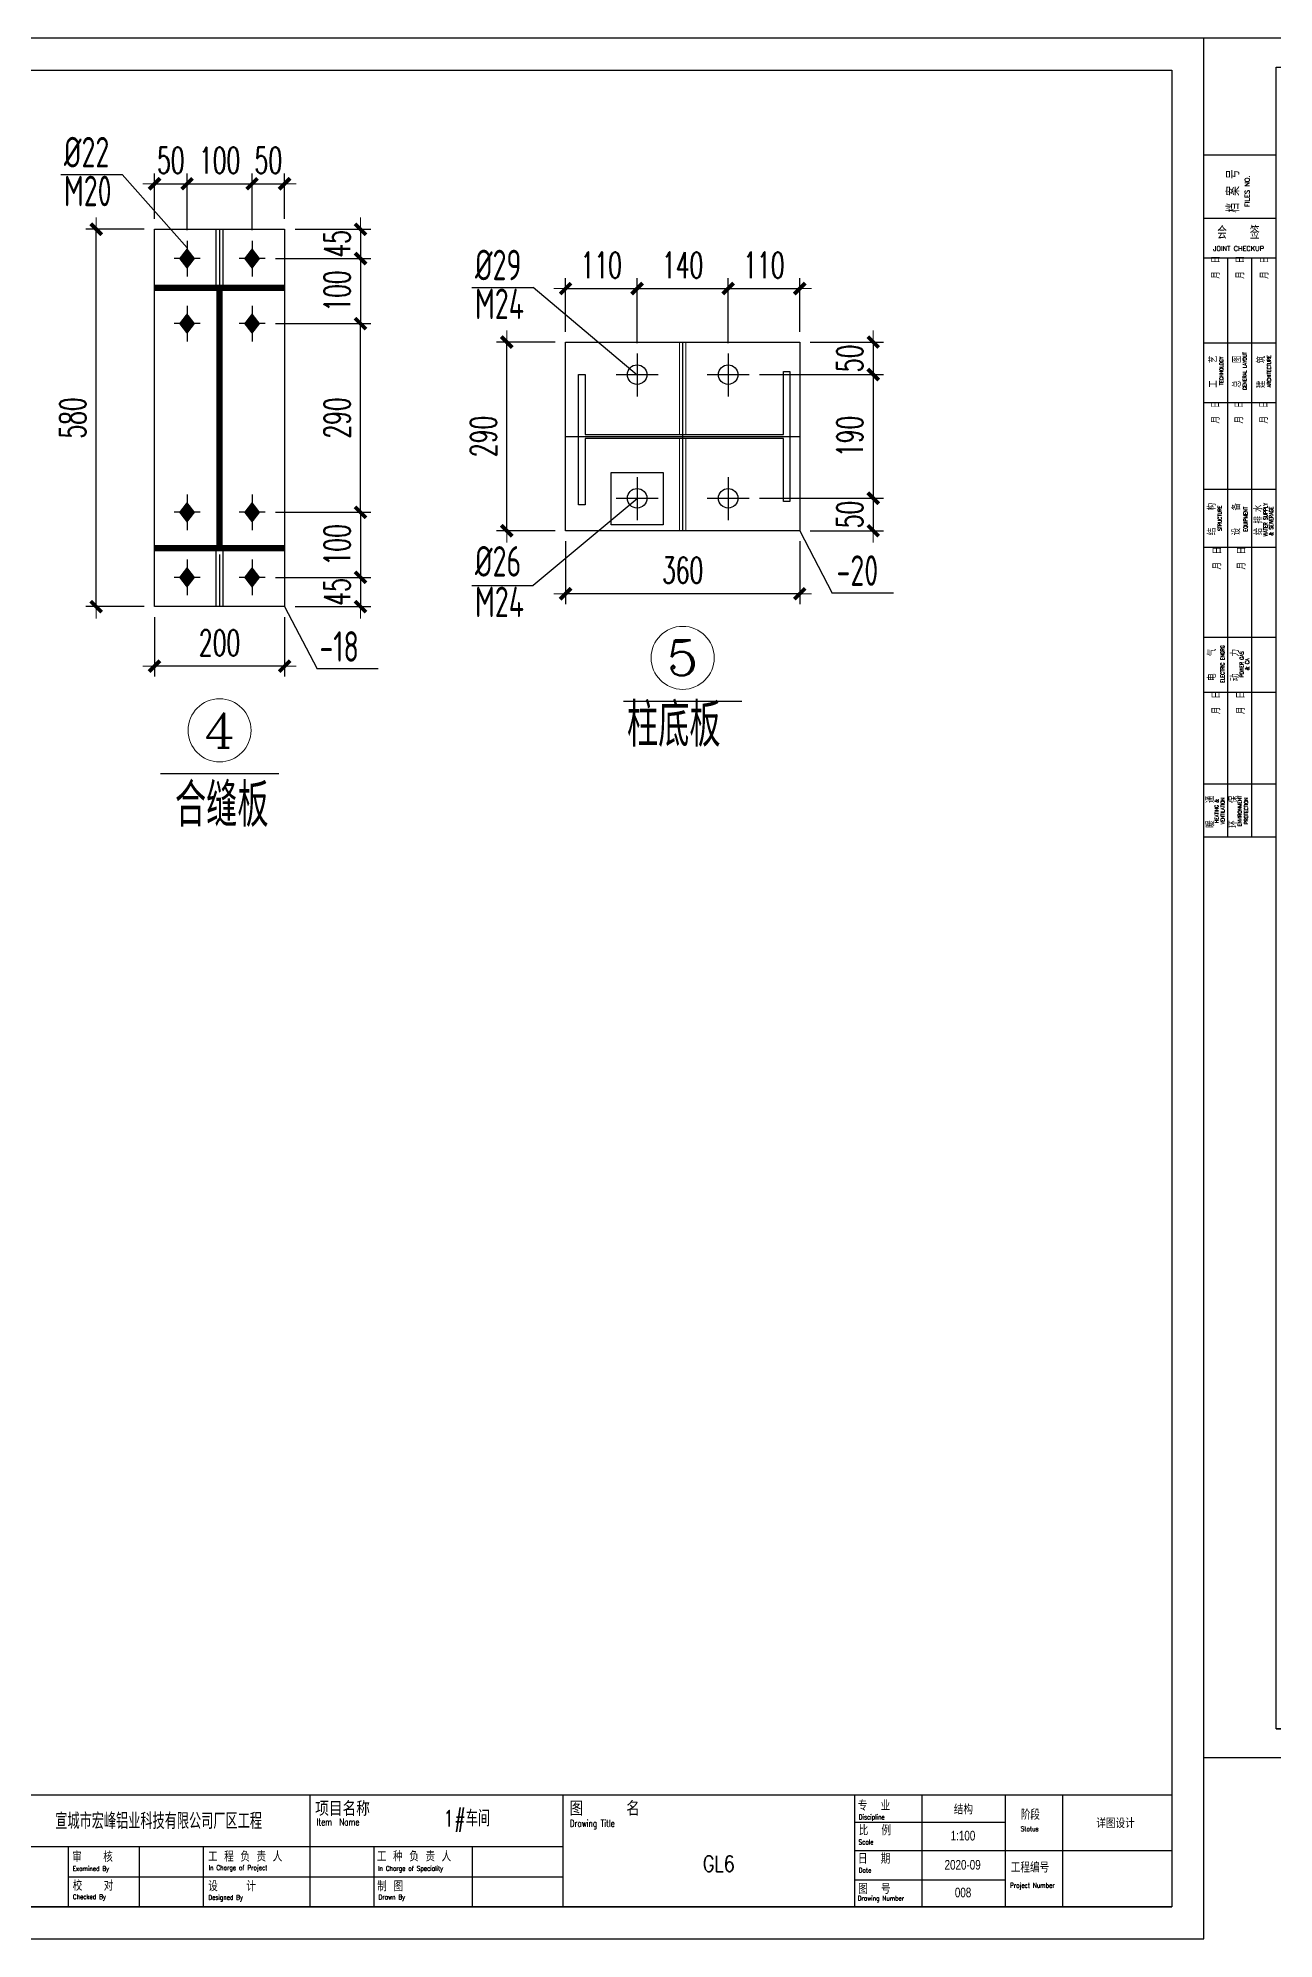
# Model space of a CAD drawing. Header units: inches. Extents: x 129725932 to 129894734, y 55771230 to 55809283.
# Drawn here: x 129859368 to 129865067, y 55800518 to 55809283 of the extents above; entities that cross this region are included whole.
import ezdxf
from ezdxf.enums import TextEntityAlignment as Align

# ---------------------------------------------------------------- set-up
doc = ezdxf.new("R2010")
doc.units = ezdxf.units.IN
doc.header["$MEASUREMENT"] = 0
doc.linetypes.add('ACAD_ISO04W100', pattern=[30, 24, -3, 0, -3])
doc.linetypes.add('CENTER', pattern=[50.8, 31.75, -6.35, 6.35, -6.35])
for name, color, linetype in [('10', 7, 'Continuous'), ('TEXT', 7, 'Continuous'), ('TK', 140, 'Continuous'), ('尺寸标注', 8, 'Continuous'), ('轴线', 1, 'ACAD_ISO04W100'), ('钢柱', 6, 'Continuous'), ('钢梁', 3, 'Continuous')]:
    doc.layers.add(name, color=color, linetype=linetype)
for name, color, linetype, lineweight in [('标注', 8, 'Continuous', 9), ('灰线', 253, 'Continuous', 5), ('轴线层', 1, 'CENTER', 15), ('钢架', 7, 'Continuous', 25)]:
    doc.layers.add(name, color=color, linetype=linetype, lineweight=lineweight)
doc.styles.add('ARIAL', font='swisscl.ttf', dxfattribs={"width": 0.7})
doc.styles.add('COMPLEX', font='COMPLEX')
doc.styles.add('DIM_FONT', font='romans.shx', dxfattribs={"width": 0.618, "bigfont": '1hztxt.shx'})
doc.styles.add('HZ1', font='romand.shx', dxfattribs={"width": 0.7, "height": 300, "bigfont": 'hzxy.shx'})
doc.styles.add('HZXY', font='romand.shx', dxfattribs={"bigfont": 'hzxy.shx'})
doc.styles.add('ROMANC', font='romanc.shx', dxfattribs={"width": 0.8, "bigfont": 'hztxt.shx'})
doc.styles.add('ROMAND', font='ROMAND.shx', dxfattribs={"width": 0.85})
doc.styles.get("Standard").update_dxf_attribs({"font": 'txt', "bigfont": 'gbcbig.shx'})
doc.styles.add('TSSD_Rein', font='tssdeng.shx', dxfattribs={"width": 0.7, "bigfont": 'atssdchn.shx'})
doc.dimstyles.new('WGH(3)', dxfattribs={"dimscale": 1.2, "dimtxt": 100, "dimasz": 0.3, "dimexe": 40, "dimexo": 40, "dimgap": 40, "dimtad": 1, "dimdec": 0, "dimlfac": 0.333333, "dimzin": 0, "dimdsep": 46, "dimtxsty": 'DIM_FONT', "dimblk1": '_DIMX', "dimblk2": '_DIMX', "dimsah": 1, "dimcen": 0.09, "dimclrd": 3, "dimclre": 3, "dimclrt": 7, "dimadec": 0, "dimazin": 0, "dimtfac": 1, "dimtdec": 0, "dimtix": 1, "dimtmove": 2, "dimatfit": 3, "dimldrblk": '_DIMX', "dimfxl": 0, "dimtolj": 1, "dimtzin": 0, "dimarcsym": 0})

# ---------------------------------------------------------------- blocks, each defined once
blk = doc.blocks.new('TK')
at = {"layer": 'TK', "lineweight": -3}
for p, q in [((6334426, 2858637), (6334426, 2870307)), ((6334426, 2858637), (6334426, 2870307)), ((6334426, 2870307), (6350948, 2870307)), ((6334426, 2870307), (6350948, 2870307)), ((6334426, 2870307), (6350948, 2870307)), ((6334426, 2870307), (6350948, 2870307)), ((6350948, 2858637), (6350948, 2870307)), ((6350948, 2858637), (6350948, 2870307)), ((6334917, 2858833), (6334917, 2870110)), ((6334917, 2858833), (6334917, 2870110)), ((6334917, 2870110), (6350752, 2870110)), ((6334917, 2870110), (6350752, 2870110)), ((6350752, 2870110), (6350752, 2858833)), ((6350752, 2870110), (6350752, 2858833)), ((6334426, 2869513), (6334917, 2869513)), ((6334917, 2869081), (6334426, 2869081)), ((6334917, 2868813), (6334426, 2868813)), ((6334589, 2864884), (6334589, 2868813)), ((6334753, 2864884), (6334753, 2868813)), ((6334917, 2868236), (6334426, 2868236)), ((6334917, 2867831), (6334426, 2867831)), ((6334917, 2867242), (6334426, 2867242)), ((6334917, 2866848), (6334426, 2866848)), ((6334917, 2866238), (6334426, 2866238)), ((6334917, 2865866), (6334426, 2865866)), ((6334917, 2865244), (6334426, 2865244)), ((6334917, 2864884), (6334426, 2864884)), ((6339770, 2859521), (6339770, 2858833)), ((6339770, 2859521), (6350752, 2859521)), ((6339770, 2859521), (6339770, 2858833)), ((6339770, 2859521), (6350752, 2859521)), ((6342049, 2859521), (6342049, 2858833)), ((6342049, 2859521), (6342049, 2858833)), ((6342508, 2859521), (6342508, 2858833)), ((6343153, 2859521), (6343153, 2858833)), ((6343153, 2859521), (6343153, 2858833)), ((6345461, 2859521), (6345461, 2858833)), ((6345461, 2859521), (6345461, 2858833)), ((6347014, 2859521), (6347014, 2858833)), ((6347014, 2859521), (6347014, 2858833)), ((6347014, 2859521), (6347014, 2858833)), ((6347014, 2859521), (6347014, 2858833)), ((6348804, 2859521), (6348804, 2858833)), ((6349217, 2859521), (6349217, 2858833)), ((6349729, 2859521), (6349729, 2858833)), ((6350082, 2859521), (6350082, 2858833)), ((6343153, 2859349), (6342049, 2859349)), ((6342201, 2859204), (6342284, 2859324)), ((6342284, 2859324), (6342368, 2859204)), ((6349729, 2859351), (6348804, 2859351)), ((6343153, 2859177), (6342049, 2859177)), ((6342201, 2859204), (6342368, 2859204)), ((6343153, 2859204), (6347014, 2859204)), ((6343153, 2859204), (6347014, 2859204)), ((6343491, 2859204), (6343491, 2858833)), ((6343491, 2859191), (6343491, 2858820)), ((6343977, 2859204), (6343977, 2858833)), ((6343977, 2859204), (6343977, 2858833)), ((6344413, 2859204), (6344413, 2858833)), ((6344806, 2859204), (6344806, 2858833)), ((6344806, 2859204), (6344806, 2858833)), ((6345854, 2859204), (6345854, 2858833)), ((6345854, 2859204), (6345854, 2858833)), ((6346456, 2859204), (6346456, 2858833)), ((6350752, 2859177), (6348804, 2859177)), ((6342201, 2859031), (6342284, 2859150)), ((6342284, 2859150), (6342368, 2859031)), ((6343153, 2859005), (6342049, 2859005)), ((6342201, 2859031), (6342368, 2859031)), ((6342201, 2858865), (6342284, 2858984)), ((6342284, 2858984), (6342368, 2858865)), ((6343977, 2859019), (6347014, 2859019)), ((6343977, 2859019), (6347014, 2859019)), ((6349729, 2858998), (6348804, 2858998)), ((6350752, 2858833), (6334917, 2858833)), ((6334917, 2858833), (6350752, 2858833)), ((6334917, 2858833), (6350752, 2858833)), ((6350752, 2858833), (6334917, 2858833)), ((6342201, 2858865), (6342368, 2858865)), ((6334426, 2858637), (6350948, 2858637)), ((6334426, 2858637), (6350948, 2858637))]:
    blk.add_line(p, q, dxfattribs=at)
at = {"layer": 'TK', "lineweight": -3, "text_generation_flag": 6}
for s, height, rotation, style, width, p in [('档 案 号', 87, 270, 'HZ1', 0.8, (6334668, 2869122)), ('REVISIONS', 29.5, 180, 'ROMANC', 0.75, (6342162, 2859369)), ('Rework-Date', 29.47, 180, 'ROMANC', 0.75, (6342686, 2859375)), ('Discipline', 29.5, 180, 'ROMANC', 0.75, (6348830, 2859371)), ('Project Name', 43.22, 180, 'ROMANC', 0.75, (6343210, 2859329)), ('Project Name', 43.22, 180, 'ROMANC', 0.75, (6343210, 2859329)), ('Item  Name', 43.2, 180, 'ROMANC', 0.75, (6345502, 2859334)), ('Item  Name', 43.2, 180, 'ROMANC', 0.75, (6345502, 2859334)), ('Drawing Title', 43.22, 180, 'ROMANC', 0.75, (6347056, 2859325)), ('Drawing Title', 43.22, 180, 'ROMANC', 0.75, (6347056, 2859325)), ('Status', 29.5, 180, 'ROMANC', 0.75, (6349825, 2859298)), ('Scale', 29.5, 180, 'ROMANC', 0.75, (6348829, 2859217)), ('Examined By', 29.47, 180, 'ROMANC', 0.75, (6344004, 2859054)), ('Examined By', 29.47, 180, 'ROMANC', 0.75, (6344004, 2859054)), ('In Charge of Project', 29.47, 180, 'ROMANC', 0.75, (6344839, 2859060)), ('In Charge of Project', 29.47, 180, 'ROMANC', 0.75, (6344839, 2859060)), ('In Charge of Speciality', 29.47, 180, 'ROMANC', 0.75, (6345879, 2859055)), ('In Charge of Speciality', 29.47, 180, 'ROMANC', 0.75, (6345879, 2859055)), ('Date', 29.5, 180, 'ROMANC', 0.75, (6348830, 2859044)), ('Approved By', 29.47, 180, 'ROMANC', 0.75, (6343209, 2858963)), ('Approved By', 29.47, 180, 'ROMANC', 0.75, (6343209, 2858963)), ('Project Number', 29.47, 180, 'ROMANC', 0.75, (6349759, 2858951)), ('Checked By', 29.5, 180, 'ROMANC', 0.75, (6344005, 2858881)), ('Checked By', 29.5, 180, 'ROMANC', 0.75, (6344005, 2858881)), ('Designed By', 29.47, 180, 'ROMANC', 0.75, (6344837, 2858877)), ('Designed By', 29.47, 180, 'ROMANC', 0.75, (6344837, 2858877)), ('Drawn By', 29.5, 180, 'ROMANC', 0.75, (6345882, 2858879)), ('Drawn By', 29.5, 180, 'ROMANC', 0.75, (6345882, 2858879)), ('Drawing Number', 29.47, 180, 'ROMANC', 0.75, (6348824, 2858872))]:
    blk.add_text(s, height=height, rotation=rotation, dxfattribs=dict(at, style=style, width=width)).set_placement(p)
for s, height, rotation, style, width, p in [('FILES NO.', 32.6, 270, 'ROMANC', 1, (6334737, 2869267)), ('会   签', 87, 180, 'HZ1', 0.8, (6334661, 2868943)), ('JOINT CHECKUP', 32.64, 180, 'ROMANC', 1, (6334662, 2868862)), ('  月  日', 49.1, 270, 'HZ1', 0.8, (6334534, 2868724)), ('  月  日', 49.1, 270, 'HZ1', 0.8, (6334700, 2868724)), ('  月  日', 49.1, 270, 'HZ1', 0.8, (6334865, 2868723)), ('GENERAL LAYOUT', 25.54, 270, 'ROMAND', 0.8, (6334717, 2868047)), ('ARCHITECTURE', 25.54, 270, 'ROMAND', 0.8, (6334882, 2868045)), ('工    艺', 49.1, 270, 'HZ1', 0.8, (6334517, 2868042)), ('TECHNOLOGY', 25.5, 270, 'ROMAND', 0.8, (6334558, 2868047)), ('总    图', 49.1, 270, 'HZ1', 0.8, (6334678, 2868042)), ('建    筑', 49.1, 270, 'HZ1', 0.8, (6334842, 2868040)), ('  月  日', 49.1, 270, 'HZ1', 0.8, (6334533, 2867741)), ('  月  日', 49.1, 270, 'HZ1', 0.8, (6334693, 2867741)), ('  月  日', 49.1, 270, 'HZ1', 0.8, (6334861, 2867741)), ('结    构', 49.1, 270, 'HZ1', 0.8, (6334507, 2867042)), ('STRUCTURE', 25.5, 270, 'ROMAND', 0.8, (6334547, 2867047)), ('设    备', 49.1, 270, 'HZ1', 0.8, (6334673, 2867041)), ('EQUIPMENT', 25.5, 270, 'ROMAND', 0.8, (6334722, 2867041)), ('给 排 水', 49.1, 270, 'HZ1', 0.8, (6334823, 2867037)), ('WATER SUPPLY', 25.54, 270, 'ROMAND', 0.8, (6334858, 2867038)), ('& SEWERAGE', 25.5, 270, 'ROMAND', 0.8, (6334896, 2867028)), ('  月  日', 49.1, 270, 'HZ1', 0.8, (6334544, 2866750)), ('  月  日', 49.1, 270, 'HZ1', 0.8, (6334709, 2866750)), ('ELECTRIC ENGRG', 25.54, 270, 'ROMAND', 0.8, (6334566, 2866058)), ('电    气', 49.1, 270, 'HZ1', 0.8, (6334508, 2866053)), ('动    力', 49.1, 270, 'HZ1', 0.8, (6334664, 2866051)), ('POWER GAS', 25.5, 270, 'ROMAND', 0.8, (6334696, 2866056)), ('& CA', 26.1, 270, 'ROMAND', 0.8, (6334734, 2866056)), ('  月  日', 49.1, 270, 'HZ1', 0.8, (6334537, 2865769)), ('  月  日', 49.1, 270, 'HZ1', 0.8, (6334703, 2865769)), ('暖    通', 49.1, 270, 'HZ1', 0.8, (6334497, 2865056)), ('HEATING &', 25.5, 270, 'ROMAND', 0.8, (6334526, 2865061)), ('VENTILATION', 25.54, 270, 'ROMAND', 0.8, (6334567, 2865061)), ('环    保', 49.1, 270, 'HZ1', 0.8, (6334653, 2865056)), ('ENVIRONMENT', 25.54, 270, 'ROMAND', 0.8, (6334683, 2865061)), ('PROTECTION', 25.5, 270, 'ROMAND', 0.8, (6334726, 2865061))]:
    blk.add_text(s, height=height, rotation=rotation, dxfattribs=dict(at, style=style, width=width)).set_placement(p, align=Align.CENTER)
at = {"layer": 'TK', "lineweight": -3, "style": 'HZXY', "width": 1}
for s, height, p in [('修改版次', 58.9, (6342162, 2859422)), ('修 改 日 期', 58.9, (6342687, 2859424)), ('工程名称', 88.4, (6343208, 2859394)), ('工程名称', 88.4, (6343208, 2859394)), ('项目名称', 88.4, (6345493, 2859392)), ('项目名称', 88.4, (6345493, 2859392)), ('图    名', 88.4, (6347055, 2859393)), ('图    名', 88.4, (6347055, 2859393)), ('专  业', 58.9, (6348825, 2859425)), ('阶段', 58.9, (6349825, 2859369)), ('比  例', 58.9, (6348830, 2859273)), ('审   核', 58.9, (6344001, 2859110)), ('审   核', 58.9, (6344001, 2859110)), ('工 程 负 责 人', 58.9, (6344835, 2859112)), ('工 程 负 责 人', 58.9, (6344835, 2859112)), ('工 种 负 责 人', 58.9, (6345872, 2859113)), ('工 种 负 责 人', 58.9, (6345872, 2859113)), ('日  期', 58.9, (6348825, 2859099)), ('审  定 ', 58.9, (6343206, 2859019)), ('审  定 ', 58.9, (6343206, 2859019)), ('工程编号', 58.9, (6349764, 2859045)), ('校   对', 58.9, (6344004, 2858933)), ('校   对', 58.9, (6344004, 2858933)), ('设    计 ', 58.9, (6344836, 2858930)), ('设    计 ', 58.9, (6344836, 2858930)), ('制 图', 58.9, (6345874, 2858930)), ('制 图', 58.9, (6345874, 2858930)), ('图  号', 58.9, (6348827, 2858914))]:
    blk.add_text(s, height=height, dxfattribs=at).set_placement(p)
at = {"layer": 'TK', "width": 1}
blk.add_text('九洲钢结构有限公司', height=127.7, dxfattribs=at).set_placement((6340323, 2859167))
at = {"layer": 'TK', "lineweight": -3}
for tag, height, style, width, p in [('PROJECT-NAME', 98.2, 'HZXY', 0.8, (6344532, 2859366)), ('ITEM-NAME', 98.2, 'HZXY', 0.8, (6346423, 2859370)), ('DISCIPLINE', 58.9, 'HZXY', 1, (6349473, 2859435)), ('版本号', 58.9, 'HZXY', 1, (6342282, 2859252)), ('REWORK-DATE', 58.9, 'ARIAL', 1, (6342814, 2859259)), ('DRAWING-TITLE', 98.2, 'HZXY', 0.8, (6347970, 2859230)), ('SCALE', 58.9, 'ARIAL', 1, (6349470, 2859271)), ('STATUS', 58.9, 'HZXY', 0.8, (6350407, 2859351)), ('版本号', 58.9, 'HZXY', 1, (6342282, 2859078)), ('REWORK-DATE', 58.9, 'ARIAL', 1, (6342814, 2859087)), ('DRAWING-TITLE', 98.2, 'HZXY', 0.8, (6347971, 2859099)), ('DATE', 58.9, 'ARIAL', 1, (6349468, 2859092)), ('PROJECT-NUMBER', 58.9, 'ARIAL', 0.9, (6350396, 2859013)), ('版本号', 58.9, 'HZXY', 1, (6342282, 2858912)), ('REWORK-DATE', 58.9, 'ARIAL', 1, (6342814, 2858915)), ('DRAWING-TITLE', 98.2, 'HZXY', 0.8, (6347972, 2858962)), ('DRAWING-NUMBER', 58.9, 'ARIAL', 1, (6349471, 2858922))]:
    blk.add_attdef(tag, text='', height=height, dxfattribs=dict(at, style=style, width=width)).set_placement(p, align=Align.MIDDLE)
blk = doc.blocks.new('_DIMX')
blk.add_line((-150, 0), (150, 0))
at = {"const_width": 50}
blk.add_lwpolyline([(-70, -70), (70, 70)], dxfattribs=at)
blk = doc.blocks.new('*D683')
at = {"layer": 'Defpoints', "color": 0}
for p in [(129860504.8, 55808401.2), (129860414.8, 55808266.2), (129860854.8, 55808266.2)]:
    blk.add_point(p, dxfattribs=at)
at = {"layer": '灰线', "color": 3, "lineweight": -2}
for p, q in [((129860552.8, 55808401.2), (129860902.8, 55808401.2)), ((129860854.8, 55808401.6), (129860854.8, 55808401.9)), ((129860854.8, 55808401.2), (129860854.8, 55808266.2)), ((129860462.8, 55808266.2), (129860902.8, 55808266.2)), ((129860854.8, 55808265.9), (129860854.8, 55808265.5))]:
    blk.add_line(p, q, dxfattribs=at)
at = {"layer": '灰线', "color": 3, "lineweight": -2, "xscale": 0.3599999999999997, "yscale": 0.3599999999999997, "zscale": 0.3599999999999997}
for p, rotation in [((129860854.8, 55808401.2), 270), ((129860854.8, 55808266.2), 90)]:
    blk.add_blockref('_DIMX', p, dxfattribs=dict(at, rotation=rotation))
at = {"layer": '灰线', "color": 7, "insert": (129860746.8, 55808333.7), "char_height": 120, "attachment_point": 5, "rotation": 90, "style": 'DIM_FONT'}
blk.add_mtext('\\A1;45', dxfattribs=at)
blk = doc.blocks.new('*D684')
at = {"layer": 'Defpoints', "color": 0}
for p in [(129860414.8, 55808266.2), (129860414.8, 55807966.2), (129860854.8, 55807966.2)]:
    blk.add_point(p, dxfattribs=at)
at = {"layer": '灰线', "color": 3, "lineweight": -2}
for p, q in [((129860462.8, 55808266.2), (129860902.8, 55808266.2)), ((129860854.8, 55808265.9), (129860854.8, 55807966.6)), ((129860462.8, 55807966.2), (129860902.8, 55807966.2))]:
    blk.add_line(p, q, dxfattribs=at)
at = {"layer": '灰线', "color": 3, "lineweight": -2, "xscale": 0.3599999999999997, "yscale": 0.3599999999999997, "zscale": 0.3599999999999997}
for p, rotation in [((129860854.8, 55808266.2), 90), ((129860854.8, 55807966.2), 270)]:
    blk.add_blockref('_DIMX', p, dxfattribs=dict(at, rotation=rotation))
at = {"layer": '灰线', "color": 7, "insert": (129860746.8, 55808116.2), "char_height": 120, "attachment_point": 5, "rotation": 90, "style": 'DIM_FONT'}
blk.add_mtext('\\A1;100', dxfattribs=at)
blk = doc.blocks.new('*D685')
at = {"layer": 'Defpoints', "color": 0}
for p in [(129860414.8, 55807096.2), (129860414.8, 55806796.2), (129860854.8, 55806796.2)]:
    blk.add_point(p, dxfattribs=at)
at = {"layer": '灰线', "color": 3, "lineweight": -2}
for p, q in [((129860462.8, 55807096.2), (129860902.8, 55807096.2)), ((129860854.8, 55807095.9), (129860854.8, 55806796.6)), ((129860462.8, 55806796.2), (129860902.8, 55806796.2))]:
    blk.add_line(p, q, dxfattribs=at)
at = {"layer": '灰线', "color": 3, "lineweight": -2, "xscale": 0.3599999999999997, "yscale": 0.3599999999999997, "zscale": 0.3599999999999997}
for p, rotation in [((129860854.8, 55807096.2), 90), ((129860854.8, 55806796.2), 270)]:
    blk.add_blockref('_DIMX', p, dxfattribs=dict(at, rotation=rotation))
at = {"layer": '灰线', "color": 7, "insert": (129860746.8, 55806946.2), "char_height": 120, "attachment_point": 5, "rotation": 90, "style": 'DIM_FONT'}
blk.add_mtext('\\A1;100', dxfattribs=at)
blk = doc.blocks.new('*D686')
at = {"layer": 'Defpoints', "color": 0}
for p in [(129860414.8, 55806796.2), (129860504.8, 55806661.2), (129860854.8, 55806661.2)]:
    blk.add_point(p, dxfattribs=at)
at = {"layer": '灰线', "color": 3, "lineweight": -2}
for p, q in [((129860462.8, 55806796.2), (129860902.8, 55806796.2)), ((129860854.8, 55806796.6), (129860854.8, 55806796.9)), ((129860854.8, 55806796.2), (129860854.8, 55806661.2)), ((129860552.8, 55806661.2), (129860902.8, 55806661.2)), ((129860854.8, 55806660.9), (129860854.8, 55806660.5))]:
    blk.add_line(p, q, dxfattribs=at)
at = {"layer": '灰线', "color": 3, "lineweight": -2, "xscale": 0.3599999999999997, "yscale": 0.3599999999999997, "zscale": 0.3599999999999997}
for p, rotation in [((129860854.8, 55806796.2), 270), ((129860854.8, 55806661.2), 90)]:
    blk.add_blockref('_DIMX', p, dxfattribs=dict(at, rotation=rotation))
at = {"layer": '灰线', "color": 7, "insert": (129860746.8, 55806728.7), "char_height": 120, "attachment_point": 5, "rotation": 90, "style": 'DIM_FONT'}
blk.add_mtext('\\A1;45', dxfattribs=at)
blk = doc.blocks.new('*D687')
at = {"layer": 'Defpoints', "color": 0}
for p in [(129860054.8, 55808611.1), (129859904.8, 55808401.2), (129860054.8, 55808348.7)]:
    blk.add_point(p, dxfattribs=at)
at = {"layer": '灰线', "color": 3, "lineweight": -2}
for p, q in [((129859904.4, 55808611.1), (129859904.1, 55808611.1)), ((129859904.8, 55808449.2), (129859904.8, 55808659.1)), ((129859904.8, 55808611.1), (129860054.8, 55808611.1)), ((129860054.8, 55808396.7), (129860054.8, 55808659.1)), ((129860055.1, 55808611.1), (129860055.5, 55808611.1))]:
    blk.add_line(p, q, dxfattribs=at)
at = {"layer": '灰线', "color": 3, "lineweight": -2, "xscale": 0.3599999999999997, "yscale": 0.3599999999999997, "zscale": 0.3599999999999997}
blk.add_blockref('_DIMX', (129859904.8, 55808611.1), dxfattribs=at)
at = {"layer": '灰线', "color": 3, "lineweight": -2, "xscale": 0.3599999999999997, "yscale": 0.3599999999999997, "zscale": 0.3599999999999997, "rotation": 180}
blk.add_blockref('_DIMX', (129860054.8, 55808611.1), dxfattribs=at)
at = {"layer": '灰线', "color": 7, "insert": (129859979.8, 55808719.1), "char_height": 120, "attachment_point": 5, "style": 'DIM_FONT'}
blk.add_mtext('\\A1;50', dxfattribs=at)
blk = doc.blocks.new('*D688')
at = {"layer": 'Defpoints', "color": 0}
for p in [(129860354.8, 55808611.1), (129860054.8, 55808348.7), (129860354.8, 55808348.7)]:
    blk.add_point(p, dxfattribs=at)
at = {"layer": '灰线', "color": 3, "lineweight": -2}
for p, q in [((129860054.8, 55808396.7), (129860054.8, 55808659.1)), ((129860055.1, 55808611.1), (129860354.4, 55808611.1)), ((129860354.8, 55808396.7), (129860354.8, 55808659.1))]:
    blk.add_line(p, q, dxfattribs=at)
at = {"layer": '灰线', "color": 3, "lineweight": -2, "xscale": 0.3599999999999997, "yscale": 0.3599999999999997, "zscale": 0.3599999999999997, "rotation": 180}
blk.add_blockref('_DIMX', (129860054.8, 55808611.1), dxfattribs=at)
at = {"layer": '灰线', "color": 3, "lineweight": -2, "xscale": 0.3599999999999997, "yscale": 0.3599999999999997, "zscale": 0.3599999999999997}
blk.add_blockref('_DIMX', (129860354.8, 55808611.1), dxfattribs=at)
at = {"layer": '灰线', "color": 7, "insert": (129860204.8, 55808719.1), "char_height": 120, "attachment_point": 5, "style": 'DIM_FONT'}
blk.add_mtext('\\A1;100', dxfattribs=at)
blk = doc.blocks.new('*D689')
at = {"layer": 'Defpoints', "color": 0}
for p in [(129860504.8, 55808611.1), (129860354.8, 55808348.7), (129860504.8, 55808401.2)]:
    blk.add_point(p, dxfattribs=at)
at = {"layer": '灰线', "color": 3, "lineweight": -2}
for p, q in [((129860354.4, 55808611.1), (129860354.1, 55808611.1)), ((129860354.8, 55808396.7), (129860354.8, 55808659.1)), ((129860354.8, 55808611.1), (129860504.8, 55808611.1)), ((129860504.8, 55808449.2), (129860504.8, 55808659.1)), ((129860505.1, 55808611.1), (129860505.5, 55808611.1))]:
    blk.add_line(p, q, dxfattribs=at)
at = {"layer": '灰线', "color": 3, "lineweight": -2, "xscale": 0.3599999999999997, "yscale": 0.3599999999999997, "zscale": 0.3599999999999997}
blk.add_blockref('_DIMX', (129860354.8, 55808611.1), dxfattribs=at)
at = {"layer": '灰线', "color": 3, "lineweight": -2, "xscale": 0.3599999999999997, "yscale": 0.3599999999999997, "zscale": 0.3599999999999997, "rotation": 180}
blk.add_blockref('_DIMX', (129860504.8, 55808611.1), dxfattribs=at)
at = {"layer": '灰线', "color": 7, "insert": (129860429.8, 55808719.1), "char_height": 120, "attachment_point": 5, "style": 'DIM_FONT'}
blk.add_mtext('\\A1;50', dxfattribs=at)
blk = doc.blocks.new('*D690')
at = {"layer": 'Defpoints', "color": 0}
for p in [(129859636, 55808401.2), (129859904.8, 55808401.2), (129859904.8, 55806661.2)]:
    blk.add_point(p, dxfattribs=at)
at = {"layer": '灰线', "color": 3, "lineweight": -2}
for p, q in [((129859856.8, 55808401.2), (129859588, 55808401.2)), ((129859636, 55806661.6), (129859636, 55808400.9)), ((129859856.8, 55806661.2), (129859588, 55806661.2))]:
    blk.add_line(p, q, dxfattribs=at)
at = {"layer": '灰线', "color": 3, "lineweight": -2, "xscale": 0.3599999999999997, "yscale": 0.3599999999999997, "zscale": 0.3599999999999997}
for p, rotation in [((129859636, 55808401.2), 90), ((129859636, 55806661.2), 270)]:
    blk.add_blockref('_DIMX', p, dxfattribs=dict(at, rotation=rotation))
at = {"layer": '灰线', "color": 7, "insert": (129859528, 55807531.2), "char_height": 120, "attachment_point": 5, "rotation": 90, "style": 'DIM_FONT'}
blk.add_mtext('\\A1;580', dxfattribs=at)
blk = doc.blocks.new('*D691')
at = {"layer": 'Defpoints', "color": 0}
for p in [(129859904.8, 55806661.2), (129860504.8, 55806661.2), (129859904.8, 55806386.6)]:
    blk.add_point(p, dxfattribs=at)
at = {"layer": '灰线', "color": 3, "lineweight": -2}
for p, q in [((129859904.8, 55806613.2), (129859904.8, 55806338.6)), ((129860504.8, 55806613.2), (129860504.8, 55806338.6)), ((129860504.4, 55806386.6), (129859905.1, 55806386.6))]:
    blk.add_line(p, q, dxfattribs=at)
at = {"layer": '灰线', "color": 3, "lineweight": -2, "xscale": 0.3599999999999997, "yscale": 0.3599999999999997, "zscale": 0.3599999999999997, "rotation": 180}
blk.add_blockref('_DIMX', (129859904.8, 55806386.6), dxfattribs=at)
at = {"layer": '灰线', "color": 3, "lineweight": -2, "xscale": 0.3599999999999997, "yscale": 0.3599999999999997, "zscale": 0.3599999999999997}
blk.add_blockref('_DIMX', (129860504.8, 55806386.6), dxfattribs=at)
at = {"layer": '灰线', "color": 7, "insert": (129860204.8, 55806494.6), "char_height": 120, "attachment_point": 5, "style": 'DIM_FONT'}
blk.add_mtext('\\A1;200', dxfattribs=at)
blk = doc.blocks.new('*D692')
at = {"layer": 'Defpoints', "color": 0}
for p in [(129860414.8, 55807966.2), (129860854.8, 55807966.2), (129860414.8, 55807096.2)]:
    blk.add_point(p, dxfattribs=at)
at = {"layer": '灰线', "color": 3, "lineweight": -2}
for p, q in [((129860462.8, 55807966.2), (129860902.8, 55807966.2)), ((129860854.8, 55807096.6), (129860854.8, 55807965.9)), ((129860462.8, 55807096.2), (129860902.8, 55807096.2))]:
    blk.add_line(p, q, dxfattribs=at)
at = {"layer": '灰线', "color": 3, "lineweight": -2, "xscale": 0.3599999999999997, "yscale": 0.3599999999999997, "zscale": 0.3599999999999997}
for p, rotation in [((129860854.8, 55807966.2), 90), ((129860854.8, 55807096.2), 270)]:
    blk.add_blockref('_DIMX', p, dxfattribs=dict(at, rotation=rotation))
at = {"layer": '灰线', "color": 7, "insert": (129860746.8, 55807531.2), "char_height": 120, "attachment_point": 5, "rotation": 90, "style": 'DIM_FONT'}
blk.add_mtext('\\A1;290', dxfattribs=at)
blk = doc.blocks.new('轴线标号')
at = {"lineweight": 13}
blk.add_circle((0, 0), 0.5, dxfattribs=at)
at = {"layer": '钢架', "lineweight": 13, "style": 'COMPLEX', "width": 1.041667}
blk.add_attdef('A', text='', height=0.56, dxfattribs=at).set_placement((-0.25, -0.28), (0.25, -0.28), align=Align.FIT)
blk = doc.blocks.new('*D693')
at = {"layer": 'Defpoints', "color": 0}
for p in [(129862130.3, 55808127.9), (129861800.3, 55807881), (129862130.3, 55807827.9)]:
    blk.add_point(p, dxfattribs=at)
at = {"layer": '标注', "color": 3, "lineweight": -2}
for p, q in [((129861800.3, 55807929), (129861800.3, 55808175.9)), ((129862130.3, 55807875.9), (129862130.3, 55808175.9)), ((129861800.7, 55808127.9), (129862130, 55808127.9))]:
    blk.add_line(p, q, dxfattribs=at)
at = {"layer": '标注', "color": 3, "lineweight": -2, "xscale": 0.3599999999999997, "yscale": 0.3599999999999997, "zscale": 0.3599999999999997, "rotation": 180}
blk.add_blockref('_DIMX', (129861800.3, 55808127.9), dxfattribs=at)
at = {"layer": '标注', "color": 3, "lineweight": -2, "xscale": 0.3599999999999997, "yscale": 0.3599999999999997, "zscale": 0.3599999999999997}
blk.add_blockref('_DIMX', (129862130.3, 55808127.9), dxfattribs=at)
at = {"layer": '标注', "color": 7, "insert": (129861965.3, 55808235.9), "char_height": 120, "attachment_point": 5, "style": 'DIM_FONT'}
blk.add_mtext('\\A1;110', dxfattribs=at)
blk = doc.blocks.new('*D694')
at = {"layer": 'Defpoints', "color": 0}
for p in [(129862550.3, 55808127.9), (129862130.3, 55807827.9), (129862550.3, 55807827.9)]:
    blk.add_point(p, dxfattribs=at)
at = {"layer": '标注', "color": 3, "lineweight": -2}
for p, q in [((129862130.3, 55807875.9), (129862130.3, 55808175.9)), ((129862550.3, 55807875.9), (129862550.3, 55808175.9)), ((129862130.7, 55808127.9), (129862550, 55808127.9))]:
    blk.add_line(p, q, dxfattribs=at)
at = {"layer": '标注', "color": 3, "lineweight": -2, "xscale": 0.3599999999999997, "yscale": 0.3599999999999997, "zscale": 0.3599999999999997, "rotation": 180}
blk.add_blockref('_DIMX', (129862130.3, 55808127.9), dxfattribs=at)
at = {"layer": '标注', "color": 3, "lineweight": -2, "xscale": 0.3599999999999997, "yscale": 0.3599999999999997, "zscale": 0.3599999999999997}
blk.add_blockref('_DIMX', (129862550.3, 55808127.9), dxfattribs=at)
at = {"layer": '标注', "color": 7, "insert": (129862340.3, 55808235.9), "char_height": 120, "attachment_point": 5, "style": 'DIM_FONT'}
blk.add_mtext('\\A1;140', dxfattribs=at)
blk = doc.blocks.new('*D695')
at = {"layer": 'Defpoints', "color": 0}
for p in [(129862880.3, 55808127.9), (129862550.3, 55807827.9), (129862880.3, 55807881)]:
    blk.add_point(p, dxfattribs=at)
at = {"layer": '标注', "color": 3, "lineweight": -2}
for p, q in [((129862550.3, 55807875.9), (129862550.3, 55808175.9)), ((129862880.3, 55807929), (129862880.3, 55808175.9)), ((129862550.7, 55808127.9), (129862880, 55808127.9))]:
    blk.add_line(p, q, dxfattribs=at)
at = {"layer": '标注', "color": 3, "lineweight": -2, "xscale": 0.3599999999999997, "yscale": 0.3599999999999997, "zscale": 0.3599999999999997, "rotation": 180}
blk.add_blockref('_DIMX', (129862550.3, 55808127.9), dxfattribs=at)
at = {"layer": '标注', "color": 3, "lineweight": -2, "xscale": 0.3599999999999997, "yscale": 0.3599999999999997, "zscale": 0.3599999999999997}
blk.add_blockref('_DIMX', (129862880.3, 55808127.9), dxfattribs=at)
at = {"layer": '标注', "color": 7, "insert": (129862715.3, 55808235.9), "char_height": 120, "attachment_point": 5, "style": 'DIM_FONT'}
blk.add_mtext('\\A1;110', dxfattribs=at)
blk = doc.blocks.new('*D696')
at = {"layer": 'Defpoints', "color": 0}
for p in [(129862880.3, 55807881), (129862647.2, 55807731), (129863219.2, 55807731)]:
    blk.add_point(p, dxfattribs=at)
at = {"layer": '标注', "color": 3, "lineweight": -2}
for p, q in [((129862928.3, 55807881), (129863267.2, 55807881)), ((129863219.2, 55807881.4), (129863219.2, 55807881.7)), ((129863219.2, 55807881), (129863219.2, 55807731)), ((129862695.2, 55807731), (129863267.2, 55807731)), ((129863219.2, 55807730.7), (129863219.2, 55807730.3))]:
    blk.add_line(p, q, dxfattribs=at)
at = {"layer": '标注', "color": 3, "lineweight": -2, "xscale": 0.3599999999999997, "yscale": 0.3599999999999997, "zscale": 0.3599999999999997}
for p, rotation in [((129863219.2, 55807881), 270), ((129863219.2, 55807731), 90)]:
    blk.add_blockref('_DIMX', p, dxfattribs=dict(at, rotation=rotation))
at = {"layer": '标注', "color": 7, "insert": (129863111.2, 55807806), "char_height": 120, "attachment_point": 5, "rotation": 90, "style": 'DIM_FONT'}
blk.add_mtext('\\A1;50', dxfattribs=at)
blk = doc.blocks.new('*D697')
at = {"layer": 'Defpoints', "color": 0}
for p in [(129862647.2, 55807731), (129862647.2, 55807161), (129863219.2, 55807161)]:
    blk.add_point(p, dxfattribs=at)
at = {"layer": '标注', "color": 3, "lineweight": -2}
for p, q in [((129862695.2, 55807731), (129863267.2, 55807731)), ((129863219.2, 55807730.7), (129863219.2, 55807161.4)), ((129862695.2, 55807161), (129863267.2, 55807161))]:
    blk.add_line(p, q, dxfattribs=at)
at = {"layer": '标注', "color": 3, "lineweight": -2, "xscale": 0.3599999999999997, "yscale": 0.3599999999999997, "zscale": 0.3599999999999997}
for p, rotation in [((129863219.2, 55807731), 90), ((129863219.2, 55807161), 270)]:
    blk.add_blockref('_DIMX', p, dxfattribs=dict(at, rotation=rotation))
at = {"layer": '标注', "color": 7, "insert": (129863111.2, 55807446), "char_height": 120, "attachment_point": 5, "rotation": 90, "style": 'DIM_FONT'}
blk.add_mtext('\\A1;190', dxfattribs=at)
blk = doc.blocks.new('*D698')
at = {"layer": 'Defpoints', "color": 0}
for p in [(129862647.2, 55807161), (129862880.3, 55807011), (129863219.2, 55807011)]:
    blk.add_point(p, dxfattribs=at)
at = {"layer": '标注', "color": 3, "lineweight": -2}
for p, q in [((129862695.2, 55807161), (129863267.2, 55807161)), ((129863219.2, 55807161.4), (129863219.2, 55807161.7)), ((129863219.2, 55807161), (129863219.2, 55807011)), ((129862928.3, 55807011), (129863267.2, 55807011)), ((129863219.2, 55807010.7), (129863219.2, 55807010.3))]:
    blk.add_line(p, q, dxfattribs=at)
at = {"layer": '标注', "color": 3, "lineweight": -2, "xscale": 0.3599999999999997, "yscale": 0.3599999999999997, "zscale": 0.3599999999999997}
for p, rotation in [((129863219.2, 55807161), 270), ((129863219.2, 55807011), 90)]:
    blk.add_blockref('_DIMX', p, dxfattribs=dict(at, rotation=rotation))
at = {"layer": '标注', "color": 7, "insert": (129863111.2, 55807086), "char_height": 120, "attachment_point": 5, "rotation": 90, "style": 'DIM_FONT'}
blk.add_mtext('\\A1;50', dxfattribs=at)
blk = doc.blocks.new('*D699')
at = {"layer": 'Defpoints', "color": 0}
for p in [(129861529.3, 55807881), (129861800.3, 55807881), (129861800.3, 55807011)]:
    blk.add_point(p, dxfattribs=at)
at = {"layer": '标注', "color": 3, "lineweight": -2}
for p, q in [((129861752.3, 55807881), (129861481.3, 55807881)), ((129861529.3, 55807011.4), (129861529.3, 55807880.7)), ((129861752.3, 55807011), (129861481.3, 55807011))]:
    blk.add_line(p, q, dxfattribs=at)
at = {"layer": '标注', "color": 3, "lineweight": -2, "xscale": 0.3599999999999997, "yscale": 0.3599999999999997, "zscale": 0.3599999999999997}
for p, rotation in [((129861529.3, 55807881), 90), ((129861529.3, 55807011), 270)]:
    blk.add_blockref('_DIMX', p, dxfattribs=dict(at, rotation=rotation))
at = {"layer": '标注', "color": 7, "insert": (129861421.3, 55807446), "char_height": 120, "attachment_point": 5, "rotation": 90, "style": 'DIM_FONT'}
blk.add_mtext('\\A1;290', dxfattribs=at)
blk = doc.blocks.new('*D700')
at = {"layer": 'Defpoints', "color": 0}
for p in [(129861800.3, 55807011), (129862880.3, 55807011), (129861800.3, 55806720.8)]:
    blk.add_point(p, dxfattribs=at)
at = {"layer": '标注', "color": 3, "lineweight": -2}
for p, q in [((129861800.3, 55806963), (129861800.3, 55806672.8)), ((129862880.3, 55806963), (129862880.3, 55806672.8)), ((129862880, 55806720.8), (129861800.7, 55806720.8))]:
    blk.add_line(p, q, dxfattribs=at)
at = {"layer": '标注', "color": 3, "lineweight": -2, "xscale": 0.3599999999999997, "yscale": 0.3599999999999997, "zscale": 0.3599999999999997, "rotation": 180}
blk.add_blockref('_DIMX', (129861800.3, 55806720.8), dxfattribs=at)
at = {"layer": '标注', "color": 3, "lineweight": -2, "xscale": 0.3599999999999997, "yscale": 0.3599999999999997, "zscale": 0.3599999999999997}
blk.add_blockref('_DIMX', (129862880.3, 55806720.8), dxfattribs=at)
at = {"layer": '标注', "color": 7, "insert": (129862340.3, 55806828.8), "char_height": 120, "attachment_point": 5, "style": 'DIM_FONT'}
blk.add_mtext('\\A1;360', dxfattribs=at)

msp = doc.modelspace()

# ---------------------------------------------------------------- linework, layer by layer
for p, q in [((129862130.3, 55807827.9), (129862130.3, 55807630)), ((129862550.3, 55807827.9), (129862550.3, 55807630)), ((129862033.5, 55807731), (129862227.2, 55807731)), ((129862453.5, 55807731), (129862647.2, 55807731)), ((129862130.3, 55807257.9), (129862130.3, 55807060)), ((129862550.3, 55807257.9), (129862550.3, 55807060)), ((129862033.5, 55807161), (129862227.2, 55807161)), ((129862453.5, 55807161), (129862647.2, 55807161)), ((129862067.6, 55806225.4), (129862613.1, 55806225.4)), ((129859932, 55805891.2), (129860477.5, 55805891.2))]:
    msp.add_line(p, q)
for centre in [(129862130.3, 55807731), (129862550.3, 55807731), (129862130.3, 55807161), (129862550.3, 55807161)]:
    msp.add_circle(centre, 45)
at = {"layer": '10', "color": 253}
for p, q in [((129860054.8, 55808348.7), (129860054.8, 55808183.7)), ((129860354.8, 55808348.7), (129860354.8, 55808183.7)), ((129860114.8, 55808266.2), (129859994.8, 55808266.2)), ((129860414.8, 55808266.2), (129860294.8, 55808266.2)), ((129860054.8, 55808048.7), (129860054.8, 55807883.7)), ((129860354.8, 55808048.7), (129860354.8, 55807883.7)), ((129860114.8, 55807966.2), (129859994.8, 55807966.2)), ((129860414.8, 55807966.2), (129860294.8, 55807966.2)), ((129860054.8, 55807178.7), (129860054.8, 55807013.7)), ((129860354.8, 55807178.7), (129860354.8, 55807013.7)), ((129860114.8, 55807096.2), (129859994.8, 55807096.2)), ((129860414.8, 55807096.2), (129860294.8, 55807096.2)), ((129860054.8, 55806878.7), (129860054.8, 55806713.7)), ((129860354.8, 55806878.7), (129860354.8, 55806713.7)), ((129860114.8, 55806796.2), (129859994.8, 55806796.2)), ((129860414.8, 55806796.2), (129860294.8, 55806796.2))]:
    msp.add_line(p, q, dxfattribs=at)
at = {"layer": '10'}
for points in [[(129860054.8, 55808315), (129860017.3, 55808266.2), (129860092.3, 55808266.2), (129860054.8, 55808217.5)], [(129860354.8, 55808315), (129860317.3, 55808266.2), (129860392.3, 55808266.2), (129860354.8, 55808217.5)], [(129860054.8, 55808015), (129860017.3, 55807966.2), (129860092.3, 55807966.2), (129860054.8, 55807917.5)], [(129860354.8, 55808015), (129860317.3, 55807966.2), (129860392.3, 55807966.2), (129860354.8, 55807917.5)], [(129860054.8, 55807145), (129860017.3, 55807096.2), (129860092.3, 55807096.2), (129860054.8, 55807047.5)], [(129860354.8, 55807145), (129860317.3, 55807096.2), (129860392.3, 55807096.2), (129860354.8, 55807047.5)], [(129860054.8, 55806845), (129860017.3, 55806796.2), (129860092.3, 55806796.2), (129860054.8, 55806747.5)], [(129860354.8, 55806845), (129860317.3, 55806796.2), (129860392.3, 55806796.2), (129860354.8, 55806747.5)]]:
    msp.add_solid(points, dxfattribs=at)
at = {"layer": '尺寸标注'}
for p, q in [((129859473, 55808653.3), (129859755.3, 55808653.3)), ((129860054.8, 55808315), (129859755.3, 55808653.3)), ((129861368.5, 55808133.1), (129861650.8, 55808133.1)), ((129862130.3, 55807729), (129861650.8, 55808133.1)), ((129862130.3, 55807159), (129861650.8, 55806758.9)), ((129862880.3, 55807011), (129863029.8, 55806724.1)), ((129861368.5, 55806758.9), (129861650.8, 55806758.9)), ((129863312.1, 55806724.1), (129863029.8, 55806724.1)), ((129860504.8, 55806661.2), (129860654.3, 55806374.3)), ((129860936.6, 55806374.3), (129860654.3, 55806374.3))]:
    msp.add_line(p, q, dxfattribs=at)
at = {"layer": '灰线'}
for points in [[(129862325.3, 55807881), (129862355.3, 55807881), (129862355.3, 55807455), (129862325.3, 55807455)], [(129862325.3, 55807011), (129862355.3, 55807011), (129862355.3, 55807437), (129862325.3, 55807437)]]:
    msp.add_lwpolyline(points, close=True, dxfattribs=at)
at = {"layer": '轴线', "ltscale": 50}
for p, q in [((129860204.8, 55808401.2), (129860204.8, 55806661.2)), ((129862340.3, 55807881), (129862340.3, 55807011)), ((129861800.3, 55807446), (129862880.3, 55807446))]:
    msp.add_line(p, q, dxfattribs=at)
at = {"layer": '钢柱'}
for p, q in [((129861860.3, 55807131), (129861860.3, 55807731)), ((129861860.3, 55807731), (129861890.3, 55807731)), ((129861890.3, 55807731), (129861890.3, 55807455)), ((129862805.3, 55807746), (129862835.3, 55807746)), ((129862805.3, 55807455), (129862805.3, 55807746)), ((129862835.3, 55807746), (129862835.3, 55807146)), ((129861890.3, 55807455), (129862805.3, 55807455)), ((129861890.3, 55807437), (129861890.3, 55807131)), ((129862805.3, 55807437), (129861890.3, 55807437)), ((129862805.3, 55807146), (129862805.3, 55807437)), ((129861890.3, 55807131), (129861860.3, 55807131)), ((129862835.3, 55807146), (129862805.3, 55807146))]:
    msp.add_line(p, q, dxfattribs=at)
at = {"layer": '钢梁'}
for p, q in [((129859904.8, 55808131.2), (129860504.8, 55808131.2)), ((129859904.8, 55806931.2), (129860504.8, 55806931.2))]:
    msp.add_line(p, q, dxfattribs=at)
for points in [[(129859904.8, 55808401.2), (129860504.8, 55808401.2), (129860504.8, 55806661.2), (129859904.8, 55806661.2)], [(129860189.8, 55808401.2), (129860219.8, 55808401.2), (129860219.8, 55808131.2), (129860189.8, 55808131.2)], [(129861800.3, 55807881), (129862880.3, 55807881), (129862880.3, 55807011), (129861800.3, 55807011)], [(129862010.3, 55807279), (129862250.3, 55807279), (129862250.3, 55807039), (129862010.3, 55807039)], [(129860189.8, 55806931.2), (129860219.8, 55806931.2), (129860219.8, 55806661.2), (129860189.8, 55806661.2)]]:
    msp.add_lwpolyline(points, close=True, dxfattribs=at)
at = {"layer": '钢梁', "const_width": 30}
for points in [[(129859904.8, 55808131.2), (129860504.8, 55808131.2)], [(129860204.8, 55808131.2), (129860204.8, 55806931.2)], [(129860504.8, 55806931.2), (129859904.8, 55806931.2)]]:
    msp.add_lwpolyline(points, dxfattribs=at)

# ---------------------------------------------------------------- block references
ref = msp.add_blockref('TK', (125094715.4, 53653472.4), dxfattribs=dict(xscale=0.7510733052431602, yscale=0.7510733016691172, zscale=0.7510733068184171))
ref.add_attrib('STATUS', '详图设计', dxfattribs={"layer": 'TK', "lineweight": -3, "height": 44.27, "style": 'HZXY', "width": 0.8}).set_placement((129864336.3, 55801054.5), align=Align.MIDDLE)
ref.add_attrib('版本号', '3', dxfattribs={"layer": 'TK', "lineweight": -3, "height": 44.3, "style": 'HZXY', "width": 1}).set_placement((129858234.1, 55800725.1), align=Align.MIDDLE)
ref.add_attrib('版本号', '2', dxfattribs={"layer": 'TK', "lineweight": -3, "height": 44.3, "style": 'HZXY', "width": 1}).set_placement((129858234.1, 55800849.7), align=Align.MIDDLE)
ref.add_attrib('版本号', '1', dxfattribs={"layer": 'TK', "lineweight": -3, "height": 44.3, "style": 'HZXY', "width": 1}).set_placement((129858234.1, 55800979.9), align=Align.MIDDLE)
ref.add_attrib('PROJECT-NAME', '宣城市宏峰铝业科技有限公司厂区工程', dxfattribs={"layer": 'TK', "lineweight": -3, "height": 73.78, "style": 'HZXY', "width": 0.8}).set_placement((129859923.9, 55801066), align=Align.MIDDLE)
ref.add_attrib('DRAWING-TITLE', 'GL6', dxfattribs={"layer": 'TK', "lineweight": -3, "height": 73.78, "style": 'HZXY', "width": 0.8}).set_placement((129862506.7, 55800865.2), align=Align.MIDDLE)
ref.add_attrib('ITEM-NAME', '1#车间', dxfattribs={"layer": 'TK', "lineweight": -3, "height": 73.78, "style": 'HZXY', "width": 0.8}).set_placement((129861344.3, 55801068.8), align=Align.MIDDLE)
ref.add_attrib('SCALE', '1:100', dxfattribs={"layer": 'TK', "lineweight": -3, "height": 44.27, "style": 'ARIAL', "width": 1}).set_placement((129863633, 55800994.6), align=Align.MIDDLE)
ref.add_attrib('DATE', '2020-09', dxfattribs={"layer": 'TK', "lineweight": -3, "height": 44.27, "style": 'ARIAL', "width": 1}).set_placement((129863631.4, 55800860.2), align=Align.MIDDLE)
ref.add_attrib('DRAWING-NUMBER', '008', dxfattribs={"layer": 'TK', "lineweight": -3, "height": 44.27, "style": 'ARIAL', "width": 1}).set_placement((129863633.4, 55800732.4), align=Align.MIDDLE)
ref.add_attrib('DISCIPLINE', '结构', dxfattribs={"layer": 'TK', "lineweight": -3, "height": 44.27, "style": 'HZXY', "width": 1}).set_placement((129863634.9, 55801118), align=Align.MIDDLE)
ref = msp.add_blockref('TK', (125561055.1, 53859160.8), dxfattribs=dict(xscale=0.6794125165224273, yscale=0.679412513289388, zscale=0.6794125179473871))
ref.add_attrib('STATUS', '详图设计', dxfattribs={"layer": 'TK', "lineweight": -3, "height": 40.04, "style": 'HZXY', "width": 0.8}).set_placement((129875600.8, 55801839.6), align=Align.MIDDLE)
ref.add_attrib('版本号', '3', dxfattribs={"layer": 'TK', "lineweight": -3, "height": 40, "style": 'HZXY', "width": 1}).set_placement((129870080.9, 55801541.6), align=Align.MIDDLE)
ref.add_attrib('版本号', '2', dxfattribs={"layer": 'TK', "lineweight": -3, "height": 40, "style": 'HZXY', "width": 1}).set_placement((129870080.9, 55801654.4), align=Align.MIDDLE)
ref.add_attrib('版本号', '1', dxfattribs={"layer": 'TK', "lineweight": -3, "height": 40, "style": 'HZXY', "width": 1}).set_placement((129870080.9, 55801772.1), align=Align.MIDDLE)
ref.add_attrib('PROJECT-NAME', '宣城市宏峰铝业科技有限公司厂区工程', dxfattribs={"layer": 'TK', "lineweight": -3, "height": 66.74, "style": 'HZXY', "width": 0.8}).set_placement((129871609.4, 55801850), align=Align.MIDDLE)
ref.add_attrib('DRAWING-TITLE', 'QL1', dxfattribs={"layer": 'TK', "lineweight": -3, "height": 66.74, "style": 'HZXY', "width": 0.8}).set_placement((129873945.8, 55801668.3), align=Align.MIDDLE)
ref.add_attrib('ITEM-NAME', '1#车间', dxfattribs={"layer": 'TK', "lineweight": -3, "height": 66.74, "style": 'HZXY', "width": 0.8}).set_placement((129872894.4, 55801852.6), align=Align.MIDDLE)
ref.add_attrib('SCALE', '1:100', dxfattribs={"layer": 'TK', "lineweight": -3, "height": 40.04, "style": 'ARIAL', "width": 1}).set_placement((129874964.6, 55801785.4), align=Align.MIDDLE)
ref.add_attrib('DATE', '2020-09', dxfattribs={"layer": 'TK', "lineweight": -3, "height": 40.04, "style": 'ARIAL', "width": 1}).set_placement((129874963.2, 55801663.8), align=Align.MIDDLE)
ref.add_attrib('DRAWING-NUMBER', '009', dxfattribs={"layer": 'TK', "lineweight": -3, "height": 40.04, "style": 'ARIAL', "width": 1}).set_placement((129874965.1, 55801548.2), align=Align.MIDDLE)
ref.add_attrib('DISCIPLINE', '结构', dxfattribs={"layer": 'TK', "lineweight": -3, "height": 40.04, "style": 'HZXY', "width": 1}).set_placement((129874966.4, 55801897.1), align=Align.MIDDLE)
ref = msp.add_blockref('轴线标号', (129862340.3, 55806425.1), dxfattribs=dict(xscale=290.6235134154558, yscale=290.6235134080052, zscale=290.6235134116318))
ref.add_attrib('A', '5', dxfattribs={"layer": '钢架', "lineweight": 13, "height": 162.7, "style": 'COMPLEX', "width": 1.339286}).set_placement((129862267.7, 55806343.8), (129862413, 55806343.8), align=Align.FIT)
ref = msp.add_blockref('轴线标号', (129860204.8, 55806090.9), dxfattribs=dict(xscale=290.6235134154558, yscale=290.6235134080052, zscale=290.6235134116318))
ref.add_attrib('A', '4', dxfattribs={"layer": '钢架', "lineweight": 13, "height": 162.7, "style": 'COMPLEX', "width": 1.171875}).set_placement((129860132.1, 55806009.5), (129860277.4, 55806009.5), align=Align.FIT)

# ---------------------------------------------------------------- texts
at = {"layer": 'TEXT', "style": 'TSSD_Rein', "width": 0.7}
for s, p in [('%%C22', (129859486.9, 55808686.5)), ('M20', (129859486.9, 55808507.5)), ('%%C29', (129861382.5, 55808166.3)), ('M24', (129861382.5, 55807987.1)), ('%%C26', (129861382.5, 55806799.8)), ('-20', (129863049.7, 55806757.2)), ('M24', (129861382.5, 55806612.9)), ('-18', (129860665.5, 55806407.4))]:
    msp.add_text(s, height=140.62, dxfattribs=at).set_placement(p)
at = {"layer": '轴线层', "color": 4, "linetype": 'ByBlock', "char_height": 200, "attachment_point": 1}
for s, insert, width in [('柱底板', (129862083.2, 55806215.6), 1299.603), ('合缝板', (129859998.9, 55805846.3), 731.85)]:
    msp.add_mtext(s, dxfattribs=dict(at, insert=insert, width=width))

# ---------------------------------------------------------------- dimensions: what is measured, and where the dimension line sits
at = {"layer": '标注'}
for base, p1, p2, picture, middle in [((129862130.3, 55808127.9), (129861800.3, 55807881), (129862130.3, 55807827.9), '*D693', (129861965.3, 55808235.9)), ((129862550.3, 55808127.9), (129862130.3, 55807827.9), (129862550.3, 55807827.9), '*D694', (129862340.3, 55808235.9)), ((129862880.3, 55808127.9), (129862550.3, 55807827.9), (129862880.3, 55807881), '*D695', (129862715.3, 55808235.9)), ((129861800.3, 55806720.8), (129862880.3, 55807011), (129861800.3, 55807011), '*D700', (129862340.3, 55806828.8))]:
    dim = msp.add_linear_dim(base=base, p1=p1, p2=p2, dimstyle='WGH(3)', dxfattribs=at)
    dim.commit()
    dim.dimension.update_dxf_attribs({"geometry": picture, "text_midpoint": middle})
for base, p1, p2, picture, middle in [((129861529.3, 55807881), (129861800.3, 55807011), (129861800.3, 55807881), '*D699', (129861421.3, 55807446)), ((129863219.2, 55807731), (129862880.3, 55807881), (129862647.2, 55807731), '*D696', (129863111.2, 55807806)), ((129863219.2, 55807161), (129862647.2, 55807731), (129862647.2, 55807161), '*D697', (129863111.2, 55807446)), ((129863219.2, 55807011), (129862647.2, 55807161), (129862880.3, 55807011), '*D698', (129863111.2, 55807086))]:
    dim = msp.add_linear_dim(base=base, p1=p1, p2=p2, angle=90, dimstyle='WGH(3)', dxfattribs=at)
    dim.commit()
    dim.dimension.update_dxf_attribs({"geometry": picture, "text_midpoint": middle})
at = {"layer": '灰线'}
for base, p1, p2, picture, middle in [((129860054.8, 55808611.1), (129859904.8, 55808401.2), (129860054.8, 55808348.7), '*D687', (129859979.8, 55808719.1)), ((129860354.8, 55808611.1), (129860054.8, 55808348.7), (129860354.8, 55808348.7), '*D688', (129860204.8, 55808719.1)), ((129860504.8, 55808611.1), (129860354.8, 55808348.7), (129860504.8, 55808401.2), '*D689', (129860429.8, 55808719.1)), ((129859904.8, 55806386.6), (129860504.8, 55806661.2), (129859904.8, 55806661.2), '*D691', (129860204.8, 55806494.6))]:
    dim = msp.add_linear_dim(base=base, p1=p1, p2=p2, dimstyle='WGH(3)', dxfattribs=at)
    dim.commit()
    dim.dimension.update_dxf_attribs({"geometry": picture, "text_midpoint": middle})
for base, p1, p2, picture, middle in [((129859636, 55808401.2), (129859904.8, 55806661.2), (129859904.8, 55808401.2), '*D690', (129859528, 55807531.2)), ((129860854.8, 55808266.2), (129860504.8, 55808401.2), (129860414.8, 55808266.2), '*D683', (129860746.8, 55808333.7)), ((129860854.8, 55807966.2), (129860414.8, 55808266.2), (129860414.8, 55807966.2), '*D684', (129860746.8, 55808116.2)), ((129860854.8, 55807966.2), (129860414.8, 55807096.2), (129860414.8, 55807966.2), '*D692', (129860746.8, 55807531.2)), ((129860854.8, 55806796.2), (129860414.8, 55807096.2), (129860414.8, 55806796.2), '*D685', (129860746.8, 55806946.2)), ((129860854.8, 55806661.2), (129860414.8, 55806796.2), (129860504.8, 55806661.2), '*D686', (129860746.8, 55806728.7))]:
    dim = msp.add_linear_dim(base=base, p1=p1, p2=p2, angle=90, dimstyle='WGH(3)', dxfattribs=at)
    dim.commit()
    dim.dimension.update_dxf_attribs({"geometry": picture, "text_midpoint": middle})

doc.saveas('drawing.dxf')
